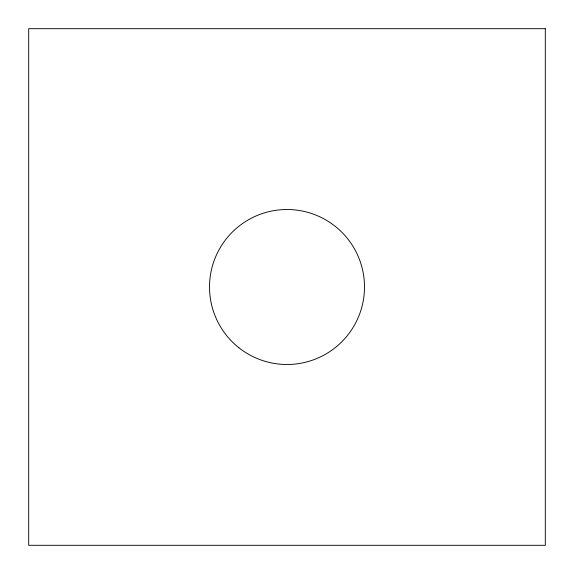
<?xml version="1.0" encoding="UTF-8"?>
<svg xmlns="http://www.w3.org/2000/svg" width="574" height="574" viewBox="0 0 574 574"><rect width="100%" height="100%" fill="white"/><g stroke="black" fill="none" stroke-linecap="round" stroke-linejoin="round"><path stroke-width="0.86" d="M545.3 28.7L28.7 28.7L28.7 545.3L545.3 545.3L545.3 28.7M238.82 347.686A77.49 77.49 0 0 0 363.651 298.387A77.49 77.49 0 0 0 258.537 214.927A77.49 77.49 0 0 0 238.82 347.686"/></g></svg>
